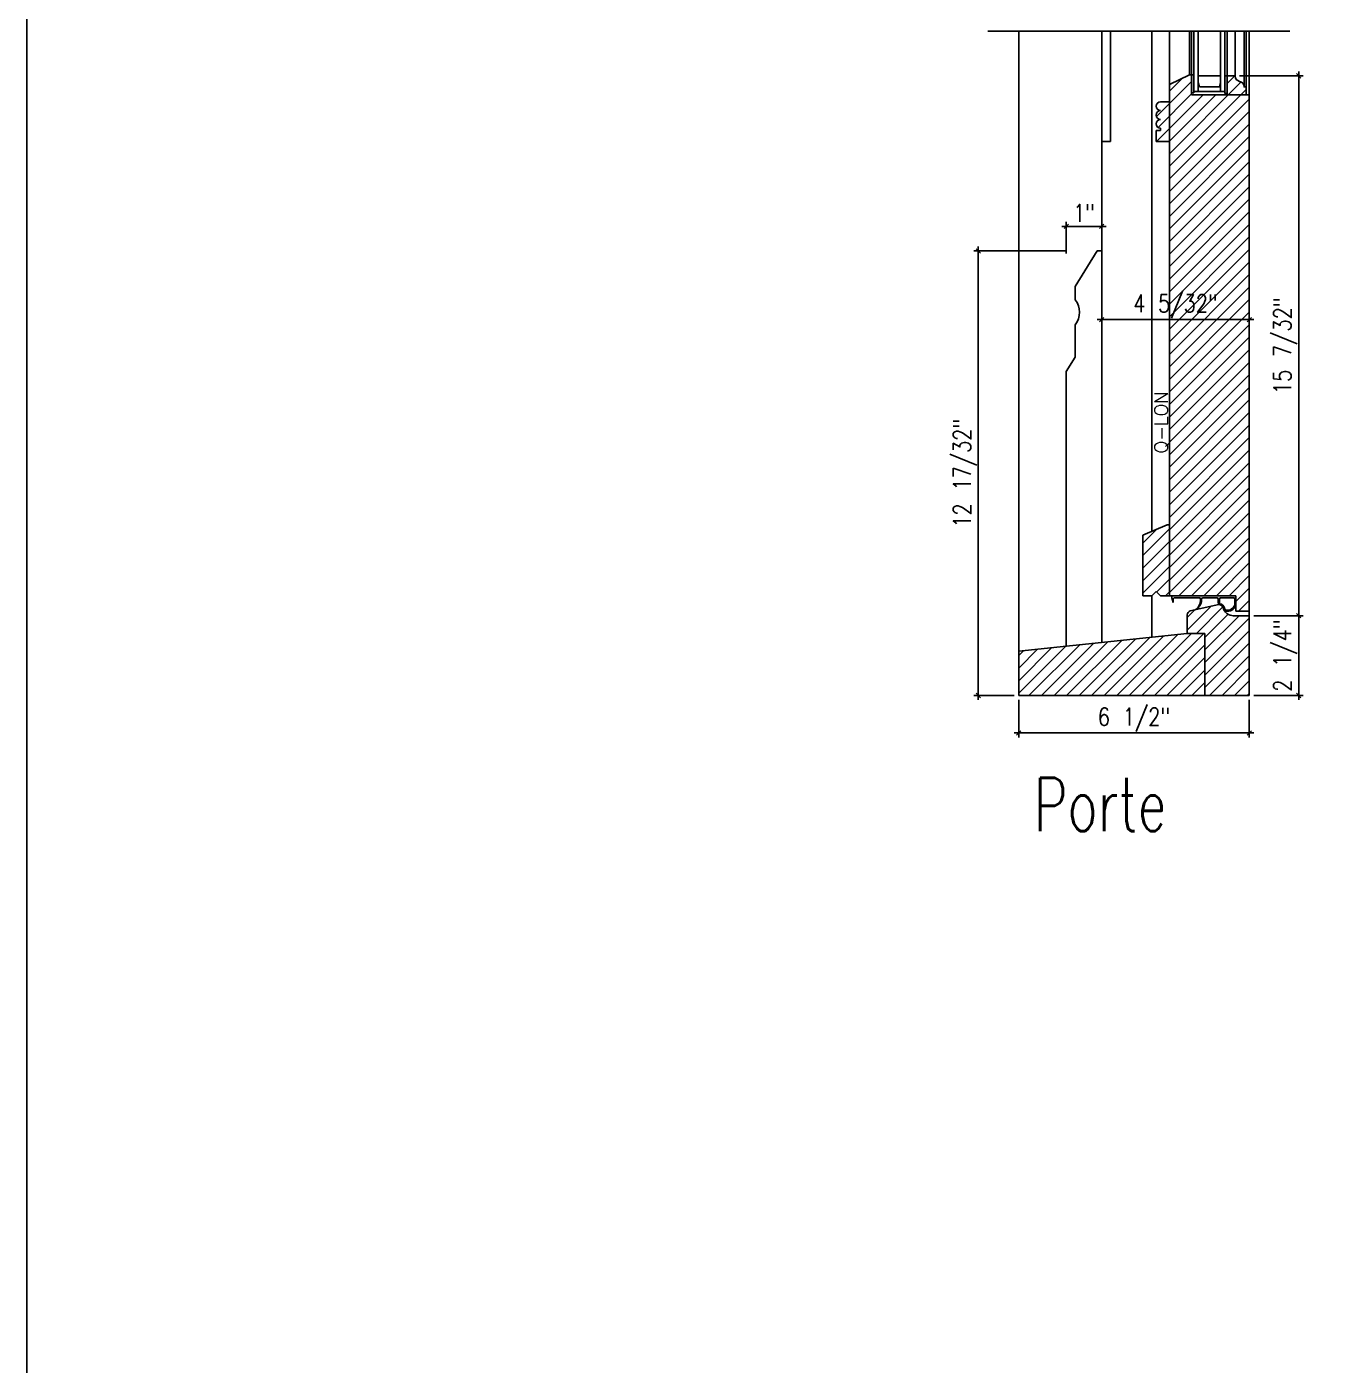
# Model space of a CAD drawing. Header units: inches. Extents: x 1985 to 11287, y 379 to 4336.
# Drawn here: x 7087.96 to 7124.88, y 3661.44 to 3699.18 of the extents above; entities that cross this region are included whole.
import ezdxf

# ---------------------------------------------------------------- set-up
doc = ezdxf.new("R2010")
doc.units = ezdxf.units.IN
doc.header["$MEASUREMENT"] = 0
doc.layers.get('0').update_dxf_attribs({"linetype": 'CONTINUOUS'})
doc.layers.get('Defpoints').update_dxf_attribs({"linetype": 'CONTINUOUS'})
for name, color, linetype in [('COTE1-1 99', 7, 'CONTINUOUS'), ('detail', 30, 'CONTINUOUS'), ('elevation', 7, 'CONTINUOUS'), ('elevation 99', 7, 'CONTINUOUS'), ('glass 99', 6, 'CONTINUOUS'), ('glazing tape 99', 7, 'CONTINUOUS'), ('hatch 99', 1, 'CONTINUOUS'), ('hatch-', 1, 'CONTINUOUS'), ('separation 99', 3, 'CONTINUOUS'), ('weatherstripping', 5, 'CONTINUOUS'), ('wood detail', 7, 'CONTINUOUS'), ('wood detail 99', 7, 'CONTINUOUS')]:
    doc.layers.add(name, color=color, linetype=linetype)
doc.styles.get("Standard").update_dxf_attribs({"font": 'txt.shx', "width": 0.8})
doc.dimstyles.new('Elevation', dxfattribs={"dimscale": 2, "dimtxt": 0.75, "dimasz": 0.0625, "dimexe": 0.0625, "dimexo": 0.0625, "dimgap": 0.0625, "dimtad": 1, "dimdec": 5, "dimzin": 0, "dimdsep": 46, "dimlunit": 5, "dimtxsty": 'Standard', "dimblk1": 'OBLIQUE', "dimblk2": 'OBLIQUE', "dimsah": 1, "dimcen": 2, "dimdle": 0.0625, "dimclrd": 1, "dimclre": 1, "dimadec": 1, "dimazin": 0, "dimtfac": 0.375, "dimtdec": 5, "dimtmove": 0, "dimatfit": 3, "dimldrblk": 'OBLIQUE', "dimfxl": 1, "dimfrac": 2, "dimtolj": 1, "dimtzin": 0, "dimarcsym": 0})
pattern_1 = [(45, (7006.5278, 2006.51667), (-0.176776695, 0.176776695), [])]

# ---------------------------------------------------------------- blocks, each defined once
blk = doc.blocks.new('_OBLIQUE')
at = {"color": 0, "linetype": 'ByBlock'}
blk.add_line((-0.5, -0.5), (0.5, 0.5), dxfattribs=at)
blk = doc.blocks.new('*D930')
at = {"layer": 'COTE1-1 99', "color": 1, "lineweight": -2}
for p, q in [((7114.786, 3680.197), (7114.786, 3692.981)), ((7117.265, 3692.856), (7114.661, 3692.856)), ((7115.8, 3680.322), (7114.661, 3680.322))]:
    blk.add_line(p, q, dxfattribs=at)
at = {"layer": 'Defpoints', "color": 0}
for p in [(7114.786, 3692.856), (7117.39, 3692.856), (7115.925, 3680.322)]:
    blk.add_point(p, dxfattribs=at)
at = {"layer": 'COTE1-1 99', "color": 1, "lineweight": -2, "xscale": 0.125, "yscale": 0.125, "zscale": 0.125}
for p, rotation in [((7114.786, 3692.856), 90), ((7114.786, 3680.322), 270)]:
    blk.add_blockref('_OBLIQUE', p, dxfattribs=dict(at, rotation=rotation))
at = {"layer": 'COTE1-1 99', "color": 0, "insert": (7114.411, 3686.589), "char_height": 0.5, "attachment_point": 5, "rotation": 90}
blk.add_mtext('\\A1;12 17/32"', dxfattribs=at)
blk = doc.blocks.new('*D931')
at = {"layer": 'COTE1-1 99', "color": 1, "lineweight": -2}
for p, q in [((7122.55, 3682.572), (7123.942, 3682.572)), ((7123.817, 3680.197), (7123.817, 3682.697)), ((7122.55, 3680.322), (7123.942, 3680.322))]:
    blk.add_line(p, q, dxfattribs=at)
at = {"layer": 'Defpoints', "color": 0}
for p in [(7122.425, 3682.572), (7123.817, 3682.572), (7122.425, 3680.322)]:
    blk.add_point(p, dxfattribs=at)
at = {"layer": 'COTE1-1 99', "color": 1, "lineweight": -2, "xscale": 0.125, "yscale": 0.125, "zscale": 0.125}
for p, rotation in [((7123.817, 3682.572), 90), ((7123.817, 3680.322), 270)]:
    blk.add_blockref('_OBLIQUE', p, dxfattribs=dict(at, rotation=rotation))
at = {"layer": 'COTE1-1 99', "color": 0, "insert": (7123.442, 3681.447), "char_height": 0.5, "attachment_point": 5, "rotation": 90}
blk.add_mtext('\\A1;2 1/4"', dxfattribs=at)
blk = doc.blocks.new('*D934')
at = {"layer": 'COTE1-1 99', "color": 1, "lineweight": -2}
for p, q in [((7123.817, 3682.447), (7123.817, 3697.92)), ((7122.151, 3697.795), (7123.942, 3697.795)), ((7122.75, 3682.572), (7123.942, 3682.572))]:
    blk.add_line(p, q, dxfattribs=at)
at = {"layer": 'Defpoints', "color": 0}
for p in [(7122.026, 3697.795), (7123.817, 3697.795), (7122.625, 3682.572)]:
    blk.add_point(p, dxfattribs=at)
at = {"layer": 'COTE1-1 99', "color": 1, "lineweight": -2, "xscale": 0.125, "yscale": 0.125, "zscale": 0.125}
for p, rotation in [((7123.817, 3697.795), 90), ((7123.817, 3682.572), 270)]:
    blk.add_blockref('_OBLIQUE', p, dxfattribs=dict(at, rotation=rotation))
at = {"layer": 'COTE1-1 99', "color": 0, "insert": (7123.442, 3690.184), "char_height": 0.5, "attachment_point": 5, "rotation": 90}
blk.add_mtext('\\A1;15 7/32"', dxfattribs=at)
blk = doc.blocks.new('*D938')
at = {"layer": 'COTE1-1 99', "color": 1, "lineweight": -2}
for p, q in [((7115.925, 3680.197), (7115.925, 3679.142)), ((7122.425, 3680.197), (7122.425, 3679.142)), ((7122.55, 3679.267), (7115.8, 3679.267))]:
    blk.add_line(p, q, dxfattribs=at)
at = {"layer": 'Defpoints', "color": 0}
for p in [(7115.925, 3680.322), (7122.425, 3680.322), (7115.925, 3679.267)]:
    blk.add_point(p, dxfattribs=at)
at = {"layer": 'COTE1-1 99', "color": 1, "lineweight": -2, "xscale": 0.125, "yscale": 0.125, "zscale": 0.125, "rotation": 180}
blk.add_blockref('_OBLIQUE', (7115.925, 3679.267), dxfattribs=at)
at = {"layer": 'COTE1-1 99', "color": 1, "lineweight": -2, "xscale": 0.125, "yscale": 0.125, "zscale": 0.125}
blk.add_blockref('_OBLIQUE', (7122.425, 3679.267), dxfattribs=at)
at = {"layer": 'COTE1-1 99', "color": 0, "insert": (7119.175, 3679.642), "char_height": 0.5, "attachment_point": 5}
blk.add_mtext('\\A1;6 1/2"', dxfattribs=at)
blk = doc.blocks.new('*D953')
at = {"layer": 'COTE1-1 99', "color": 1, "lineweight": -2}
for p, q in [((7117.265, 3692.781), (7117.265, 3693.674)), ((7118.265, 3692.781), (7118.265, 3693.674)), ((7118.39, 3693.549), (7117.14, 3693.549))]:
    blk.add_line(p, q, dxfattribs=at)
at = {"layer": 'Defpoints', "color": 0}
for p in [(7117.265, 3693.549), (7117.265, 3692.656), (7118.265, 3692.656)]:
    blk.add_point(p, dxfattribs=at)
at = {"layer": 'COTE1-1 99', "color": 1, "lineweight": -2, "xscale": 0.125, "yscale": 0.125, "zscale": 0.125, "rotation": 180}
blk.add_blockref('_OBLIQUE', (7117.265, 3693.549), dxfattribs=at)
at = {"layer": 'COTE1-1 99', "color": 1, "lineweight": -2, "xscale": 0.125, "yscale": 0.125, "zscale": 0.125}
blk.add_blockref('_OBLIQUE', (7118.265, 3693.549), dxfattribs=at)
at = {"layer": 'COTE1-1 99', "color": 0, "insert": (7117.765, 3693.924), "char_height": 0.5, "attachment_point": 5}
blk.add_mtext('\\A1;1"', dxfattribs=at)
blk = doc.blocks.new('*D960')
at = {"layer": 'COTE1-1 99', "color": 1, "lineweight": -2}
for p, q in [((7118.265, 3690.897), (7118.265, 3691.045)), ((7122.425, 3687.334), (7122.425, 3691.045)), ((7118.14, 3690.92), (7122.55, 3690.92))]:
    blk.add_line(p, q, dxfattribs=at)
at = {"layer": 'Defpoints', "color": 0}
for p in [(7118.265, 3690.772), (7122.425, 3690.92), (7122.425, 3687.209)]:
    blk.add_point(p, dxfattribs=at)
at = {"layer": 'COTE1-1 99', "color": 1, "lineweight": -2, "xscale": 0.125, "yscale": 0.125, "zscale": 0.125, "rotation": 180}
blk.add_blockref('_OBLIQUE', (7118.265, 3690.92), dxfattribs=at)
at = {"layer": 'COTE1-1 99', "color": 1, "lineweight": -2, "xscale": 0.125, "yscale": 0.125, "zscale": 0.125}
blk.add_blockref('_OBLIQUE', (7122.425, 3690.92), dxfattribs=at)
at = {"layer": 'COTE1-1 99', "color": 0, "insert": (7120.345, 3691.295), "char_height": 0.5, "attachment_point": 5}
blk.add_mtext('\\A1;4 5/32"', dxfattribs=at)

msp = doc.modelspace()

# ---------------------------------------------------------------- hatches: boundary and pattern name
at = {"layer": 'glazing tape 99'}
h = msp.add_hatch(color=7, dxfattribs=at)
h.paths.add_polyline_path([(7121.799817, 3697.29494), (7121.737317, 3697.29494), (7121.737317, 3697.79494), (7121.799817, 3697.79494)])
h.paths.add_polyline_path([(7120.862317, 3697.31844), (7120.799817, 3697.31844), (7120.799817, 3697.81844), (7120.862317, 3697.81844)])
at = {"layer": 'hatch 99'}
h = msp.add_hatch(dxfattribs=at)
h.set_pattern_fill('ANSI31', color=256, scale=2, style=0)
h.set_pattern_definition(pattern_1)
h.paths.add_polyline_path([(7122.338817, 3697.48244), (7122.276317, 3697.48244), (7122.276317, 3697.495562, 0.350781059), (7122.151317, 3697.63869, -0.350781059), (7122.026317, 3697.781818), (7122.026317, 3697.79494), (7121.799817, 3697.79494), (7121.799817, 3697.255925), (7122.338817, 3697.255925)], flags=17)
h.paths.add_polyline_path([(7122.424817, 3697.255925), (7120.799817, 3697.255925), (7120.799817, 3697.81844), (7120.737317, 3697.81844), (7120.174817, 3697.550568), (7120.174817, 3689.235352), (7120.174817, 3683.134599), (7120.299817, 3683.134599), (7122.049817, 3683.134599), (7122.049817, 3682.874196), (7122.049817, 3682.69715), (7122.424817, 3682.69715), (7122.424817, 3689.235352)])
h.paths.add_polyline_path([(7120.174817, 3697.063879), (7119.924817, 3697.063879, 1), (7119.924817, 3696.813879, 1), (7119.924817, 3696.563879, 1), (7119.924817, 3696.313879), (7119.924817, 3696.251379), (7119.799817, 3696.251379), (7119.799817, 3695.938879), (7120.174817, 3695.938879)])
h.paths.add_polyline_path([(7118.803475, 3690.920422), (7121.136808, 3690.920422), (7121.136808, 3691.520422), (7118.803475, 3691.520422)], flags=9)
h = msp.add_hatch(dxfattribs=at)
h.set_pattern_fill('ANSI31', color=256, scale=2, style=0)
h.set_pattern_definition([(45, (7499.7411, 2519.55542), (-0.176776695, 0.176776695), [])])
h.paths.add_polyline_path([(7120.174817, 3685.134649), (7120.112317, 3685.134649), (7119.424817, 3684.840006), (7119.424817, 3683.134599), (7119.674817, 3683.134599), (7119.799817, 3683.259599), (7119.924817, 3683.134599), (7120.174817, 3683.134599)])
h = msp.add_hatch(dxfattribs=at)
h.set_pattern_fill('ANSI31', color=256, scale=2, style=0)
h.set_pattern_definition(pattern_1)
h.paths.add_polyline_path([(7115.924817, 3681.572104), (7115.924817, 3680.322104), (7117.924817, 3680.322104), (7121.174817, 3680.322104), (7121.174817, 3682.072104), (7120.674806, 3682.072104)])
at = {"layer": 'hatch-'}
h = msp.add_hatch(dxfattribs=at)
h.set_pattern_fill('ANSI31', color=256, scale=2, style=0)
h.set_pattern_definition([(45, (7155.39402, 2055.53992), (-0.176776695, 0.176776695), [])])
h.paths.add_polyline_path([(7122.424817, 3682.572104), (7121.987265, 3682.572104, -0.357812282), (7121.684162, 3682.808707, 0.300345872), (7121.56921, 3682.884604), (7120.916794, 3682.745531, -0.004239088), (7120.912077, 3682.742952, 0.003207125), (7120.91543, 3682.74524), (7120.760953, 3682.712311, 0.324394407), (7120.674806, 3682.593502), (7120.674806, 3682.072104), (7121.174817, 3682.072104), (7121.174817, 3680.322104), (7122.424817, 3680.322104), (7122.424817, 3680.951446)])

# ---------------------------------------------------------------- linework, layer by layer
at = {"layer": 'elevation'}
for p, q in [((7118.265466, 3692.856195), (7118.265466, 3681.818489)), ((7117.265466, 3689.461769), (7117.265466, 3681.713226)), ((7115.924817, 3680.322104), (7117.924817, 3680.322104))]:
    msp.add_line(p, q, dxfattribs=at)
at = {"layer": 'elevation 99'}
for p, q in [((7118.265466, 3690.15165), (7118.265466, 3699.052304)), ((7118.515466, 3695.938879), (7118.515466, 3699.052304)), ((7120.174817, 3697.063879), (7119.924817, 3697.063879)), ((7120.174817, 3695.938879), (7120.174817, 3697.063879)), ((7119.924817, 3696.313879), (7119.924817, 3696.251379)), ((7118.265466, 3695.938879), (7118.515466, 3695.938879)), ((7119.799817, 3695.938879), (7119.799817, 3696.251379)), ((7119.924817, 3696.251379), (7119.799817, 3696.251379)), ((7120.174817, 3695.938879), (7119.799817, 3695.938879))]:
    msp.add_line(p, q, dxfattribs=at)
for centre in [(7119.924817, 3696.938879), (7119.924817, 3696.688879), (7119.924817, 3696.438879)]:
    msp.add_arc(centre, 0.125, 90, 270, dxfattribs=at)
at = {"layer": 'glass 99', "color": 6}
for p, q in [((7120.862317, 3697.31844), (7120.862317, 3699.052304)), ((7120.987317, 3697.349625), (7120.987317, 3699.052304)), ((7121.612317, 3699.052304), (7121.612317, 3697.349625)), ((7121.737317, 3699.052304), (7121.737317, 3697.29494)), ((7121.612317, 3697.79494), (7120.987317, 3697.79494)), ((7121.017308, 3697.482445), (7120.987317, 3697.602628)), ((7121.017308, 3697.482445), (7121.237317, 3697.482445)), ((7121.582325, 3697.482445), (7121.237317, 3697.482445)), ((7121.582325, 3697.482445), (7121.612317, 3697.602628)), ((7120.862317, 3697.349625), (7121.737317, 3697.349625))]:
    msp.add_line(p, q, dxfattribs=at)
at = {"layer": 'glazing tape 99'}
for p, q in [((7120.862317, 3697.81844), (7120.799817, 3697.81844)), ((7120.862317, 3697.81844), (7120.862317, 3697.31844)), ((7121.737317, 3697.29494), (7121.737317, 3697.79494)), ((7120.862317, 3697.31844), (7120.799817, 3697.31844))]:
    msp.add_line(p, q, dxfattribs=at)
at = {"layer": 'glazing tape 99', "color": 7}
for p, q in [((7121.737317, 3697.79494), (7121.799817, 3697.79494)), ((7121.737317, 3697.29494), (7121.799817, 3697.29494))]:
    msp.add_line(p, q, dxfattribs=at)
at = {"layer": 'separation 99'}
msp.add_lwpolyline([(9954.635727, 3266.28393), (7087.963638, 3266.28393), (7087.963638, 4336.37128), (9954.635727, 4336.37128)], close=True, dxfattribs=at)
at = {"layer": 'weatherstripping', "color": 5}
for p, q in [((7122.046817, 3683.131599), (7120.237317, 3683.131599)), ((7120.237317, 3683.072099), (7120.237317, 3683.131599)), ((7122.046817, 3682.865938), (7122.046817, 3683.131599)), ((7120.237317, 3683.072099), (7120.275032, 3682.947099)), ((7120.275032, 3682.947099), (7120.278412, 3682.947099)), ((7120.278412, 3683.033708), (7120.278412, 3682.947099)), ((7120.308835, 3683.072099), (7121.019528, 3683.072099)), ((7121.050763, 3683.041825), (7121.051788, 3683.009005)), ((7121.079095, 3683.009005), (7121.08012, 3683.041825)), ((7121.111355, 3683.072099), (7121.518567, 3683.072099)), ((7121.549817, 3683.040849), (7121.549817, 3682.942128)), ((7121.581067, 3683.040849), (7121.581067, 3682.942128)), ((7121.987317, 3683.072099), (7121.612317, 3683.072099)), ((7122.018567, 3682.879598), (7122.018567, 3683.040849))]:
    msp.add_line(p, q, dxfattribs=at)
for centre, radius, start, end in [((7120.308835, 3683.040849), 0.03125, 90, 193.2100894), ((7120.735356, 3683.005462), 0.316452, 303.9483145, 0.6415467), ((7120.762322, 3683.022412), 0.317056, 298.1855561, 357.57649), ((7121.019528, 3683.040849), 0.03125, 1.7899106, 90), ((7121.111355, 3683.040849), 0.03125, 90, 178.2100894), ((7121.518567, 3683.040849), 0.03125, 0, 90), ((7121.612317, 3682.942128), 0.0625, 180, 242.0876119), ((7121.612317, 3683.040849), 0.03125, 90, 180), ((7121.612317, 3682.942128), 0.03125, 180, 256.7087747), ((7121.56921, 3682.75965), 0.128, 18.7317616, 83.7887851), ((7121.56921, 3682.75965), 0.15625, 11.1349281, 76.7087747), ((7121.987265, 3682.884599), 0.308448, 195.772664, 213.8636178), ((7121.987265, 3682.884599), 0.281198, 199.696275, 209.3227129), ((7121.769341, 3682.762192), 0.03125, 209.3227129, 260.75743), ((7121.801488, 3682.959745), 0.262651, 260.75743, 339.0746275), ((7121.801488, 3682.959745), 0.231401, 260.75743, 339.7355611), ((7121.987317, 3683.040849), 0.03125, 0, 90), ((7121.769341, 3682.762192), 0.0625, 232.322133, 260.75743)]:
    msp.add_arc(centre, radius, start, end, dxfattribs=at)
at = {"layer": 'wood detail'}
for p, q in [((7123.56807, 3699.052304), (7115.058909, 3699.052304)), ((7115.924817, 3680.322104), (7115.924817, 3699.052304)), ((7119.674805, 3699.052304), (7119.674805, 3689.360452)), ((7120.174817, 3697.550568), (7120.174817, 3689.235352)), ((7122.424817, 3697.255925), (7122.424817, 3689.235352)), ((7118.140466, 3692.856195), (7117.515466, 3691.856195)), ((7118.140466, 3692.856195), (7118.265466, 3692.856195)), ((7117.515466, 3691.481195), (7117.515466, 3691.856195)), ((7117.515466, 3689.861769), (7117.515466, 3690.774088)), ((7117.515466, 3689.861769), (7117.265466, 3689.461769)), ((7119.674805, 3689.360452), (7119.674805, 3684.947144)), ((7120.174817, 3689.235352), (7120.174817, 3683.134599)), ((7122.424817, 3689.235352), (7122.424817, 3682.572104)), ((7119.674805, 3683.134599), (7119.674805, 3681.981195)), ((7121.56921, 3682.884604), (7120.760953, 3682.712311)), ((7122.049817, 3682.69715), (7122.049817, 3682.874196)), ((7120.674806, 3682.072104), (7120.674806, 3682.593502)), ((7121.972457, 3682.572104), (7122.424817, 3682.572104)), ((7122.424817, 3682.69715), (7122.049817, 3682.69715)), ((7122.424817, 3682.572104), (7122.424817, 3680.951446)), ((7115.924817, 3681.572104), (7120.674806, 3682.072104)), ((7120.674806, 3682.072104), (7121.174817, 3682.072104)), ((7121.174817, 3682.072104), (7121.174817, 3680.322104)), ((7122.424817, 3680.951446), (7122.424817, 3680.322104)), ((7116.924817, 3680.322104), (7121.174817, 3680.322104)), ((7121.174817, 3680.322104), (7122.424817, 3680.322104))]:
    msp.add_line(p, q, dxfattribs=at)
at = {"layer": 'wood detail', "color": 7}
for p, q in [((7120.299817, 3683.134599), (7120.174817, 3683.134599)), ((7122.049817, 3683.134599), (7120.299817, 3683.134599)), ((7122.049817, 3682.874196), (7122.049817, 3683.134599))]:
    msp.add_line(p, q, dxfattribs=at)
at = {"layer": 'wood detail'}
for centre, radius, start, end in [((7117.077966, 3691.127642), 0.5625, 321.0575587, 38.9424413), ((7121.56921, 3682.759604), 0.125, 23.1303071, 90), ((7121.979861, 3682.875067), 0.303054, 192.6486596, 271.3999925), ((7120.799806, 3682.593502), 0.125, 108.1089082, 180)]:
    msp.add_arc(centre, radius, start, end, dxfattribs=at)
at = {"layer": 'wood detail 99'}
for p, q in [((7120.174817, 3697.550568), (7120.174817, 3699.052304)), ((7120.799817, 3699.052304), (7120.799817, 3697.81844)), ((7121.799817, 3699.052304), (7121.799817, 3697.79494)), ((7122.026317, 3699.052304), (7122.026317, 3697.79494)), ((7122.276317, 3697.48244), (7122.276317, 3699.052304)), ((7122.338817, 3697.48244), (7122.338817, 3699.052304)), ((7122.424817, 3697.255925), (7122.424817, 3699.052304)), ((7120.737317, 3697.81844), (7120.799817, 3697.81844)), ((7120.799817, 3697.81844), (7120.799817, 3697.255925)), ((7120.112317, 3685.134649), (7120.174817, 3685.134649)), ((7120.174817, 3685.134649), (7120.174817, 3683.134599)), ((7119.424817, 3684.840006), (7119.424817, 3683.134599)), ((7119.674817, 3683.134599), (7119.424817, 3683.134599)), ((7119.674817, 3683.134599), (7119.799817, 3683.259599)), ((7119.799817, 3683.259599), (7119.924817, 3683.134599)), ((7120.174817, 3683.134599), (7119.924817, 3683.134599))]:
    msp.add_line(p, q, dxfattribs=at)
at = {"layer": 'wood detail 99', "color": 7}
for p, q in [((7120.737317, 3697.81844), (7120.737317, 3699.052304)), ((7120.174817, 3697.550568), (7120.737317, 3697.81844)), ((7120.799817, 3697.255925), (7122.424817, 3697.255925)), ((7119.424817, 3684.840006), (7120.112317, 3685.134649))]:
    msp.add_line(p, q, dxfattribs=at)
msp.add_lwpolyline([(7121.799817, 3697.255925), (7121.799817, 3697.79494), (7122.026317, 3697.79494, 0.375199902), (7122.151317, 3697.63869, -0.375199902), (7122.276317, 3697.48244), (7122.338817, 3697.48244), (7122.338817, 3697.255925)], format="xyb", dxfattribs=at)

# ---------------------------------------------------------------- texts
at = {"layer": 'detail'}
msp.add_text('Q-LON', height=0.375, rotation=90, dxfattribs=at).set_placement((7120.129982, 3687.149392))
at = {"layer": 'elevation 99', "width": 0.7}
msp.add_text('Porte', height=1.5, dxfattribs=at).set_placement((7116.354146, 3676.499961))

# ---------------------------------------------------------------- dimensions: what is measured, and where the dimension line sits
at = {"layer": 'COTE1-1 99'}
for base, p1, p2, picture, middle in [((7123.817211, 3697.79494), (7122.624817, 3682.572104), (7122.026317, 3697.79494), '*D934', (7123.442211, 3690.183522)), ((7114.785748, 3692.856195), (7115.924817, 3680.322104), (7117.390466, 3692.856195), '*D930', (7114.410748, 3686.58915))]:
    dim = msp.add_linear_dim(base=base, p1=p1, p2=p2, angle=90, dimstyle='Elevation', override={"dimtxt": 0.25, "dimpost": '"'}, dxfattribs=at)
    dim.commit()
    dim.dimension.update_dxf_attribs({"geometry": picture, "text_midpoint": middle})
dim = msp.add_linear_dim(base=(7117.265466, 3693.548648), p1=(7118.265466, 3692.656195), p2=(7117.265466, 3692.656195), dimstyle='Elevation', override={"dimtxt": 0.25, "dimpost": '"'}, dxfattribs=at)
dim.commit()
dim.dimension.update_dxf_attribs({"geometry": '*D953', "text_midpoint": (7117.765466, 3693.548648), "dimtype": 160})
for base, p1, p2, picture, middle in [((7122.424817, 3690.920422), (7118.265466, 3690.771903), (7122.424817, 3687.209403), '*D960', (7120.345141, 3691.295422)), ((7115.924817, 3679.267002), (7122.424817, 3680.322104), (7115.924817, 3680.322104), '*D938', (7119.174817, 3679.642002))]:
    dim = msp.add_linear_dim(base=base, p1=p1, p2=p2, dimstyle='Elevation', override={"dimtxt": 0.25, "dimpost": '"'}, dxfattribs=at)
    dim.commit()
    dim.dimension.update_dxf_attribs({"geometry": picture, "text_midpoint": middle})
dim = msp.add_linear_dim(base=(7123.817211, 3682.572104), p1=(7122.424817, 3680.322104), p2=(7122.424817, 3682.572104), angle=90, dimstyle='Elevation', override={"dimtxt": 0.25, "dimpost": '"'}, dxfattribs=at)
dim.commit()
dim.dimension.update_dxf_attribs({"geometry": '*D931', "text_midpoint": (7123.817211, 3681.447104), "dimtype": 160})

doc.saveas('drawing.dxf')
